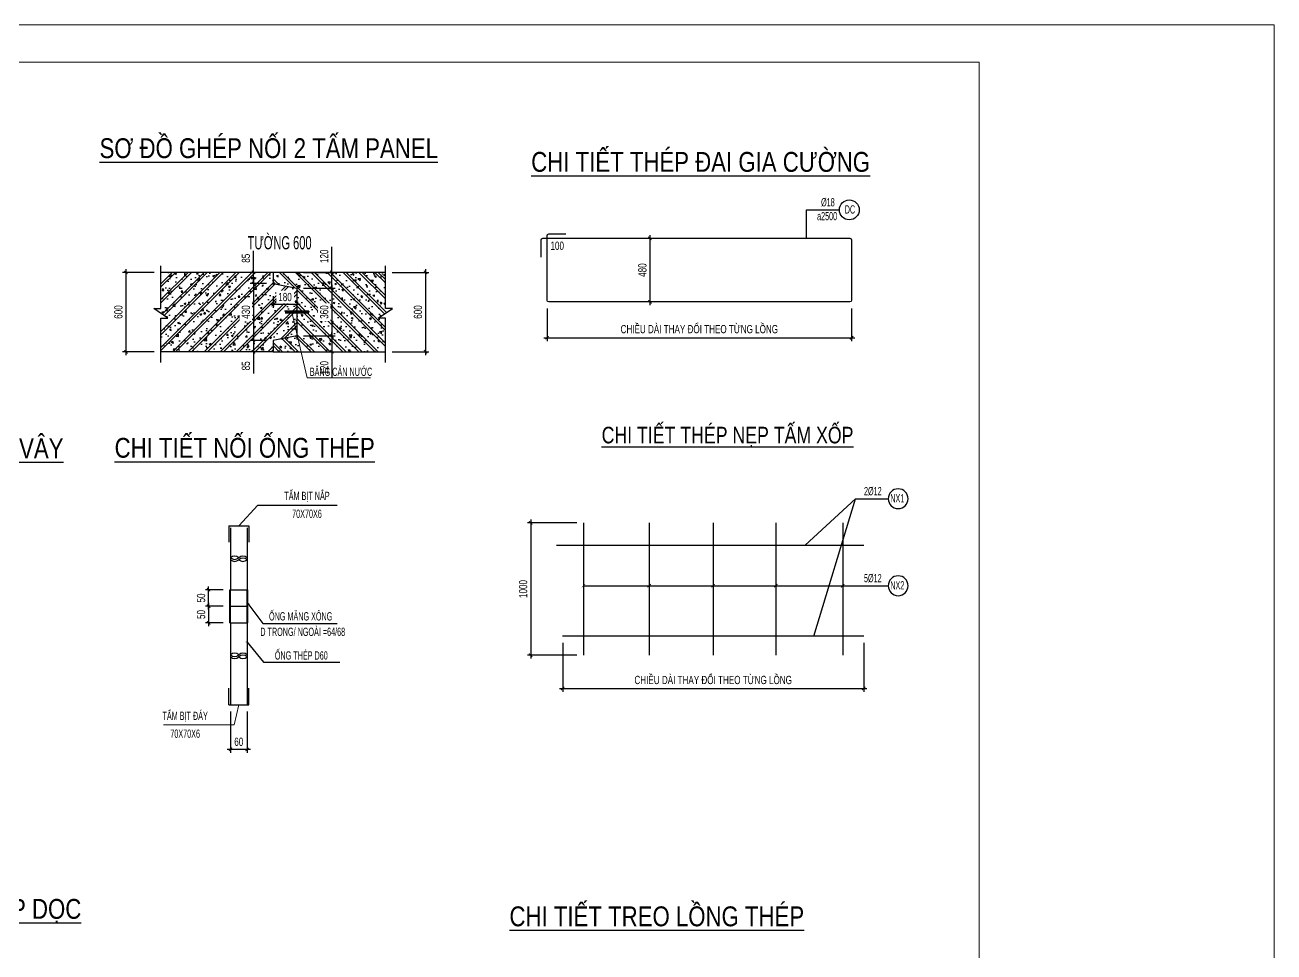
# Model space of a CAD drawing. Header units: millimetres. Extents: x -147841 to 368790, y -162721 to 84261.
# Drawn here: x 68266 to 106001, y -116140 to -88123 of the extents above; entities that cross this region are included whole.
import ezdxf
from ezdxf.enums import TextEntityAlignment as Align

# ---------------------------------------------------------------- set-up
doc = ezdxf.new("R2010")
doc.units = ezdxf.units.MM
doc.header["$LTSCALE"] = 1000
doc.header["$MEASUREMENT"] = 0
doc.header["$PDMODE"] = 1
doc.header["$PDSIZE"] = -10
doc.layers.get('0').update_dxf_attribs({"linetype": 'CONTINUOUS', "lineweight": 18})
doc.layers.get('DEFPOINTS').update_dxf_attribs({"color": 5, "linetype": 'CONTINUOUS', "lineweight": 18})
for name, color, linetype in [('0-thep-dai', 6, 'CONTINUOUS'), ('ccu11-Betong', 6, 'CONTINUOUS'), ('ccu11-Manh', 8, 'CONTINUOUS'), ('ccu11-Text', 31, 'CONTINUOUS'), ('ccu11-Thep', 4, 'CONTINUOUS'), ('KC-Cotthep', 8, 'CONTINUOUS'), ('KC-Dim', 8, 'CONTINUOUS'), ('KC-Hatch', 251, 'CONTINUOUS'), ('KC-Text', 31, 'CONTINUOUS'), ('KC-Thay', 7, 'CONTINUOUS'), ('THEPDAI', 6, 'CONTINUOUS')]:
    doc.layers.add(name, color=color, linetype=linetype)
doc.layers.add('ccu11-Dim', color=8, linetype='CONTINUOUS', lineweight=18)
doc.layers.add('DIM', color=8, linetype='CONTINUOUS', lineweight=18)
doc.styles.add('ARIAL', font='arial.ttf', dxfattribs={"width": 0.7})
doc.styles.add('ccu11-dim', font='vnsimli.shx', dxfattribs={"width": 0.65, "bigfont": 'bigfont.shx'})
doc.styles.add('ccu11-VnAvH-B', font='VHAVANB_3.TTF')
doc.styles.add('style3', font='romans.shx', dxfattribs={"width": 0.8})
doc.dimstyles.new('2.5-100x4', dxfattribs={"dimscale": 100, "dimtxt": 2.5, "dimasz": 1, "dimexe": 1, "dimexo": 2, "dimgap": 1, "dimtad": 1, "dimdec": 0, "dimlfac": 0.25, "dimdsep": 46, "dimtxsty": 'ARIAL', "dimblk": 'ARCHTICK', "dimcen": -1, "dimdle": 1, "dimclrd": 256, "dimclre": 256, "dimclrt": 1, "dimadec": 0, "dimazin": 2, "dimtfac": 0.1, "dimtdec": 0, "dimtmove": 0, "dimatfit": 1, "dimldrblk": 'ARCHTICK', "dimfxl": 1, "dimtvp": 0.833333, "dimtfill": 1, "dimtolj": 1, "dimtzin": 12, "dimarcsym": 0})
doc.dimstyles.new('ccu11-100x4', dxfattribs={"dimscale": 100, "dimtxt": 2.5, "dimasz": 1, "dimexe": 1, "dimexo": 2, "dimgap": 1, "dimtad": 1, "dimdec": 0, "dimlfac": 0.25, "dimdsep": 46, "dimtxsty": 'ccu11-dim', "dimblk": 'ARCHTICK', "dimcen": -1, "dimdle": 1, "dimclrd": 256, "dimclre": 256, "dimclrt": 31, "dimadec": 0, "dimazin": 2, "dimtfac": 0.1, "dimtdec": 0, "dimtmove": 0, "dimatfit": 1, "dimldrblk": 'ARCHTICK', "dimfxl": 1, "dimtvp": 0.833333, "dimtolj": 1, "dimtzin": 12, "dimarcsym": 0})
doc.dimstyles.new('DIM200', dxfattribs={"dimscale": 50, "dimtxt": 2.5, "dimasz": 1.2, "dimexe": 1.2, "dimexo": 2, "dimgap": 0.8, "dimtad": 3, "dimdec": 0, "dimzin": 0, "dimdsep": 46, "dimtxsty": 'style3', "dimblk": 'ARCHTICK', "dimcen": 0.09, "dimdle": 1.2, "dimclrd": 8, "dimclre": 8, "dimclrt": 3, "dimadec": 0, "dimazin": 0, "dimtfac": 1, "dimtdec": 0, "dimtofl": 0, "dimtmove": 0, "dimatfit": 3, "dimldrblk": 'ARCHTICK', "dimfxl": 7, "dimfxlon": 1, "dimtolj": 1, "dimtzin": 0, "dimlwd": -1, "dimarcsym": 0})

# ---------------------------------------------------------------- blocks, each defined once
blk = doc.blocks.new('_ARCHTICK')
at = {"color": 0, "linetype": 'ByBlock', "const_width": 0.3}
blk.add_lwpolyline([(-0.5, -0.5), (0.5, 0.5)], dxfattribs=at)
blk = doc.blocks.new('*D57')
at = {"layer": 'ccu11-Dim', "lineweight": -2, "ltscale": 3000, "transparency": 16777216}
for p, q in [((79356, -95599), (80467, -95599)), ((80367, -95499), (80367, -98099)), ((79356, -97999), (80467, -97999))]:
    blk.add_line(p, q, dxfattribs=at)
at = {"layer": 'DEFPOINTS', "color": 0, "ltscale": 3000, "transparency": 16777216}
for p in [(79156, -95599), (79156, -97999), (80367, -97999)]:
    blk.add_point(p, dxfattribs=at)
at = {"layer": 'ccu11-Dim', "lineweight": -2, "ltscale": 3000, "transparency": 16777216, "xscale": 100, "yscale": 100, "zscale": 100}
for p, rotation in [((80367, -95599), 90), ((80367, -97999), 270)]:
    blk.add_blockref('_ARCHTICK', p, dxfattribs=dict(at, rotation=rotation))
at = {"layer": 'ccu11-Dim', "color": 1, "ltscale": 3000, "transparency": 16777216, "insert": (80139, -96799), "char_height": 250, "attachment_point": 5, "rotation": 90, "style": 'ARIAL', "bg_fill": 3, "box_fill_scale": 1.25, "bg_fill_color": 256, "bg_fill_true_color": 13158600, "bg_fill_transparency": 0}
blk.add_mtext('\\A1;600', dxfattribs=at)
blk = doc.blocks.new('*D58')
at = {"layer": 'ccu11-Dim', "lineweight": -2, "ltscale": 3000, "transparency": 16777216}
for p, q in [((72171, -95599), (71217, -95599)), ((71317, -95499), (71317, -98099)), ((72171, -97999), (71217, -97999))]:
    blk.add_line(p, q, dxfattribs=at)
at = {"layer": 'DEFPOINTS', "color": 0, "ltscale": 3000, "transparency": 16777216}
for p in [(72371, -95599), (71317, -97999), (72371, -97999)]:
    blk.add_point(p, dxfattribs=at)
at = {"layer": 'ccu11-Dim', "lineweight": -2, "ltscale": 3000, "transparency": 16777216, "xscale": 100, "yscale": 100, "zscale": 100}
for p, rotation in [((71317, -95599), 90), ((71317, -97999), 270)]:
    blk.add_blockref('_ARCHTICK', p, dxfattribs=dict(at, rotation=rotation))
at = {"layer": 'ccu11-Dim', "color": 1, "ltscale": 3000, "transparency": 16777216, "insert": (71089, -96799), "char_height": 250, "attachment_point": 5, "rotation": 90, "style": 'ARIAL', "bg_fill": 3, "box_fill_scale": 1.25, "bg_fill_color": 256, "bg_fill_true_color": 13158600, "bg_fill_transparency": 0}
blk.add_mtext('\\A1;600', dxfattribs=at)
blk = doc.blocks.new('*D59')
at = {"layer": 'ccu11-Dim', "lineweight": -2, "ltscale": 3000, "transparency": 16777216}
for p, q in [((75168, -95599), (75168, -94947)), ((75563, -95599), (75068, -95599)), ((75168, -95939), (75168, -95599)), ((75563, -95939), (75068, -95939)), ((75168, -95939), (75168, -96039))]:
    blk.add_line(p, q, dxfattribs=at)
at = {"layer": 'DEFPOINTS', "color": 0, "ltscale": 3000, "transparency": 16777216}
for p in [(75168, -95599), (75763, -95599), (75763, -95939)]:
    blk.add_point(p, dxfattribs=at)
at = {"layer": 'ccu11-Dim', "lineweight": -2, "ltscale": 3000, "transparency": 16777216, "xscale": 100, "yscale": 100, "zscale": 100}
for p, rotation in [((75168, -95599), 270), ((75168, -95939), 90)]:
    blk.add_blockref('_ARCHTICK', p, dxfattribs=dict(at, rotation=rotation))
at = {"layer": 'ccu11-Dim', "color": 1, "ltscale": 3000, "transparency": 16777216, "insert": (74940, -95173), "char_height": 250, "attachment_point": 5, "rotation": 90, "style": 'ARIAL', "bg_fill": 3, "box_fill_scale": 1.25, "bg_fill_color": 256, "bg_fill_true_color": 13158600, "bg_fill_transparency": 0}
blk.add_mtext('\\A1;85', dxfattribs=at)
blk = doc.blocks.new('*D60')
at = {"layer": 'ccu11-Dim', "lineweight": -2, "ltscale": 3000, "transparency": 16777216}
for p, q in [((75168, -95839), (75168, -97759)), ((75463, -95939), (75068, -95939)), ((75563, -97659), (75068, -97659))]:
    blk.add_line(p, q, dxfattribs=at)
at = {"layer": 'DEFPOINTS', "color": 0, "ltscale": 3000, "transparency": 16777216}
for p in [(75663, -95939), (75168, -97659), (75763, -97659)]:
    blk.add_point(p, dxfattribs=at)
at = {"layer": 'ccu11-Dim', "lineweight": -2, "ltscale": 3000, "transparency": 16777216, "xscale": 100, "yscale": 100, "zscale": 100}
for p, rotation in [((75168, -95939), 90), ((75168, -97659), 270)]:
    blk.add_blockref('_ARCHTICK', p, dxfattribs=dict(at, rotation=rotation))
at = {"layer": 'ccu11-Dim', "color": 1, "ltscale": 3000, "transparency": 16777216, "insert": (74940, -96799), "char_height": 250, "attachment_point": 5, "rotation": 90, "style": 'ARIAL', "bg_fill": 3, "box_fill_scale": 1.25, "bg_fill_color": 256, "bg_fill_true_color": 13158600, "bg_fill_transparency": 0}
blk.add_mtext('\\A1;430', dxfattribs=at)
blk = doc.blocks.new('*D61')
at = {"layer": 'ccu11-Dim', "lineweight": -2, "ltscale": 3000, "transparency": 16777216}
for p, q in [((75271, -97659), (75068, -97659)), ((75168, -97659), (75168, -97559)), ((75168, -97659), (75168, -97999)), ((75271, -97999), (75068, -97999)), ((75168, -97999), (75168, -98651))]:
    blk.add_line(p, q, dxfattribs=at)
at = {"layer": 'DEFPOINTS', "color": 0, "ltscale": 3000, "transparency": 16777216}
for p in [(75471, -97659), (75168, -97999), (75471, -97999)]:
    blk.add_point(p, dxfattribs=at)
at = {"layer": 'ccu11-Dim', "lineweight": -2, "ltscale": 3000, "transparency": 16777216, "xscale": 100, "yscale": 100, "zscale": 100}
for p, rotation in [((75168, -97659), 270), ((75168, -97999), 90)]:
    blk.add_blockref('_ARCHTICK', p, dxfattribs=dict(at, rotation=rotation))
at = {"layer": 'ccu11-Dim', "color": 1, "ltscale": 3000, "transparency": 16777216, "insert": (74940, -98425), "char_height": 250, "attachment_point": 5, "rotation": 90, "style": 'ARIAL', "bg_fill": 3, "box_fill_scale": 1.25, "bg_fill_color": 256, "bg_fill_true_color": 13158600, "bg_fill_transparency": 0}
blk.add_mtext('\\A1;85', dxfattribs=at)
blk = doc.blocks.new('*D62')
at = {"layer": 'ccu11-Dim', "lineweight": -2, "ltscale": 3000, "transparency": 16777216}
for p, q in [((76583, -96574), (75663, -96574)), ((75763, -96320), (75763, -96674)), ((76483, -96279), (76483, -96674))]:
    blk.add_line(p, q, dxfattribs=at)
at = {"layer": 'ccu11-Dim', "lineweight": -2, "ltscale": 3000, "transparency": 16777216, "xscale": 100, "yscale": 100, "zscale": 100, "rotation": 180}
blk.add_blockref('_ARCHTICK', (75763, -96574), dxfattribs=at)
at = {"layer": 'ccu11-Dim', "lineweight": -2, "ltscale": 3000, "transparency": 16777216, "xscale": 100, "yscale": 100, "zscale": 100}
blk.add_blockref('_ARCHTICK', (76483, -96574), dxfattribs=at)
at = {"layer": 'ccu11-Dim', "color": 1, "ltscale": 3000, "transparency": 16777216, "insert": (76123, -96346), "char_height": 250, "attachment_point": 5, "style": 'ARIAL', "bg_fill": 3, "box_fill_scale": 1.25, "bg_fill_color": 256, "bg_fill_true_color": 13158600, "bg_fill_transparency": 0}
blk.add_mtext('\\A1;180', dxfattribs=at)
at = {"layer": 'DEFPOINTS', "color": 0, "ltscale": 3000, "transparency": 16777216}
for p in [(75763, -96120), (76483, -96079), (75763, -96574)]:
    blk.add_point(p, dxfattribs=at)
blk = doc.blocks.new('*D63')
at = {"layer": 'ccu11-Dim', "lineweight": -2, "ltscale": 3000, "transparency": 16777216}
for p, q in [((76683, -96079), (77636, -96079)), ((77536, -95979), (77536, -97619)), ((76683, -97519), (77636, -97519))]:
    blk.add_line(p, q, dxfattribs=at)
at = {"layer": 'DEFPOINTS', "color": 0, "ltscale": 3000, "transparency": 16777216}
for p in [(76483, -96079), (76483, -97519), (77536, -97519)]:
    blk.add_point(p, dxfattribs=at)
at = {"layer": 'ccu11-Dim', "lineweight": -2, "ltscale": 3000, "transparency": 16777216, "xscale": 100, "yscale": 100, "zscale": 100}
for p, rotation in [((77536, -96079), 90), ((77536, -97519), 270)]:
    blk.add_blockref('_ARCHTICK', p, dxfattribs=dict(at, rotation=rotation))
at = {"layer": 'ccu11-Dim', "color": 1, "ltscale": 3000, "transparency": 16777216, "insert": (77308, -96799), "char_height": 250, "attachment_point": 5, "rotation": 90, "style": 'ARIAL', "bg_fill": 3, "box_fill_scale": 1.25, "bg_fill_color": 256, "bg_fill_true_color": 13158600, "bg_fill_transparency": 0}
blk.add_mtext('\\A1;360', dxfattribs=at)
blk = doc.blocks.new('*D64')
at = {"layer": 'ccu11-Dim', "lineweight": -2, "ltscale": 3000, "transparency": 16777216}
for p, q in [((77536, -95599), (77536, -94829)), ((76683, -95599), (77636, -95599)), ((77536, -96079), (77536, -95599)), ((76683, -96079), (77636, -96079)), ((77536, -96079), (77536, -96179))]:
    blk.add_line(p, q, dxfattribs=at)
at = {"layer": 'DEFPOINTS', "color": 0, "ltscale": 3000, "transparency": 16777216}
for p in [(76483, -95599), (77536, -95599), (76483, -96079)]:
    blk.add_point(p, dxfattribs=at)
at = {"layer": 'ccu11-Dim', "lineweight": -2, "ltscale": 3000, "transparency": 16777216, "xscale": 100, "yscale": 100, "zscale": 100}
for p, rotation in [((77536, -95599), 270), ((77536, -96079), 90)]:
    blk.add_blockref('_ARCHTICK', p, dxfattribs=dict(at, rotation=rotation))
at = {"layer": 'ccu11-Dim', "color": 1, "ltscale": 3000, "transparency": 16777216, "insert": (77308, -95114), "char_height": 250, "attachment_point": 5, "rotation": 90, "style": 'ARIAL', "bg_fill": 3, "box_fill_scale": 1.25, "bg_fill_color": 256, "bg_fill_true_color": 13158600, "bg_fill_transparency": 0}
blk.add_mtext('\\A1;120', dxfattribs=at)
blk = doc.blocks.new('*D65')
at = {"layer": 'ccu11-Dim', "lineweight": -2, "ltscale": 3000, "transparency": 16777216}
for p, q in [((76683, -97519), (77636, -97519)), ((77536, -97519), (77536, -97419)), ((77536, -97519), (77536, -97999)), ((76683, -97999), (77636, -97999)), ((77536, -97999), (77536, -98768))]:
    blk.add_line(p, q, dxfattribs=at)
at = {"layer": 'DEFPOINTS', "color": 0, "ltscale": 3000, "transparency": 16777216}
for p in [(76483, -97519), (76483, -97999), (77536, -97999)]:
    blk.add_point(p, dxfattribs=at)
at = {"layer": 'ccu11-Dim', "lineweight": -2, "ltscale": 3000, "transparency": 16777216, "xscale": 100, "yscale": 100, "zscale": 100}
for p, rotation in [((77536, -97519), 270), ((77536, -97999), 90)]:
    blk.add_blockref('_ARCHTICK', p, dxfattribs=dict(at, rotation=rotation))
at = {"layer": 'ccu11-Dim', "color": 1, "ltscale": 3000, "transparency": 16777216, "insert": (77308, -98484), "char_height": 250, "attachment_point": 5, "rotation": 90, "style": 'ARIAL', "bg_fill": 3, "box_fill_scale": 1.25, "bg_fill_color": 256, "bg_fill_true_color": 13158600, "bg_fill_transparency": 0}
blk.add_mtext('\\A1;120', dxfattribs=at)
blk = doc.blocks.new('*D66')
at = {"layer": 'ccu11-Dim', "lineweight": -2, "ltscale": 3000, "transparency": 16777216}
for p, q in [((87215, -94571), (87047, -94571)), ((87147, -94471), (87147, -96591)), ((87215, -96491), (87047, -96491))]:
    blk.add_line(p, q, dxfattribs=at)
at = {"layer": 'DEFPOINTS', "color": 0, "ltscale": 3000, "transparency": 16777216}
for p in [(87415, -94571), (87147, -96491), (87415, -96491)]:
    blk.add_point(p, dxfattribs=at)
at = {"layer": 'ccu11-Dim', "lineweight": -2, "ltscale": 3000, "transparency": 16777216, "xscale": 100, "yscale": 100, "zscale": 100}
for p, rotation in [((87147, -94571), 90), ((87147, -96491), 270)]:
    blk.add_blockref('_ARCHTICK', p, dxfattribs=dict(at, rotation=rotation))
at = {"layer": 'ccu11-Dim', "color": 1, "ltscale": 3000, "transparency": 16777216, "insert": (86919, -95531), "char_height": 250, "attachment_point": 5, "rotation": 90, "style": 'ARIAL', "bg_fill": 3, "box_fill_scale": 1.25, "bg_fill_color": 256, "bg_fill_true_color": 13158600, "bg_fill_transparency": 0}
blk.add_mtext('\\A1;480', dxfattribs=at)
blk = doc.blocks.new('*D67')
at = {"layer": 'ccu11-Dim', "lineweight": -2, "ltscale": 3000, "transparency": 16777216}
for p, q in [((84039, -96691), (84039, -97675)), ((93239, -96691), (93239, -97675)), ((83939, -97575), (93339, -97575))]:
    blk.add_line(p, q, dxfattribs=at)
at = {"layer": 'DEFPOINTS', "color": 0, "ltscale": 3000, "transparency": 16777216}
for p in [(84039, -96491), (93239, -96491), (93239, -97575)]:
    blk.add_point(p, dxfattribs=at)
at = {"layer": 'ccu11-Dim', "lineweight": -2, "ltscale": 3000, "transparency": 16777216, "xscale": 100, "yscale": 100, "zscale": 100, "rotation": 180}
blk.add_blockref('_ARCHTICK', (84039, -97575), dxfattribs=at)
at = {"layer": 'ccu11-Dim', "lineweight": -2, "ltscale": 3000, "transparency": 16777216, "xscale": 100, "yscale": 100, "zscale": 100}
blk.add_blockref('_ARCHTICK', (93239, -97575), dxfattribs=at)
at = {"layer": 'ccu11-Dim', "color": 1, "ltscale": 3000, "transparency": 16777216, "insert": (88639, -97316), "char_height": 250, "attachment_point": 5, "style": 'ARIAL', "bg_fill": 3, "box_fill_scale": 1.25, "bg_fill_color": 256, "bg_fill_true_color": 13158600, "bg_fill_transparency": 0}
blk.add_mtext('\\A1;CHIỀU DÀI THAY ĐỔI THEO TỪNG LỒNG', dxfattribs=at)
blk = doc.blocks.new('*D68')
at = {"layer": 'ccu11-Dim', "lineweight": -2, "ltscale": 3000, "transparency": 16777216}
for p, q in [((84939, -103169), (83444, -103169)), ((83544, -103069), (83544, -107269)), ((84939, -107169), (83444, -107169))]:
    blk.add_line(p, q, dxfattribs=at)
at = {"layer": 'DEFPOINTS', "color": 0, "ltscale": 3000, "transparency": 16777216}
for p in [(85139, -103169), (83544, -107169), (85139, -107169)]:
    blk.add_point(p, dxfattribs=at)
at = {"layer": 'ccu11-Dim', "lineweight": -2, "ltscale": 3000, "transparency": 16777216, "xscale": 100, "yscale": 100, "zscale": 100}
for p, rotation in [((83544, -103169), 90), ((83544, -107169), 270)]:
    blk.add_blockref('_ARCHTICK', p, dxfattribs=dict(at, rotation=rotation))
at = {"layer": 'ccu11-Dim', "color": 1, "ltscale": 3000, "transparency": 16777216, "insert": (83316, -105169), "char_height": 250, "attachment_point": 5, "rotation": 90, "style": 'ARIAL', "bg_fill": 3, "box_fill_scale": 1.25, "bg_fill_color": 256, "bg_fill_true_color": 13158600, "bg_fill_transparency": 0}
blk.add_mtext('\\A1;1000', dxfattribs=at)
blk = doc.blocks.new('*D69')
at = {"layer": 'ccu11-Dim', "lineweight": -2, "ltscale": 3000, "transparency": 16777216}
for p, q in [((84511, -106795), (84511, -108279)), ((93604, -106795), (93604, -108279)), ((84411, -108179), (93704, -108179))]:
    blk.add_line(p, q, dxfattribs=at)
at = {"layer": 'DEFPOINTS', "color": 0, "ltscale": 3000, "transparency": 16777216}
for p in [(84511, -106595), (93604, -106595), (93604, -108179)]:
    blk.add_point(p, dxfattribs=at)
at = {"layer": 'ccu11-Dim', "lineweight": -2, "ltscale": 3000, "transparency": 16777216, "xscale": 100, "yscale": 100, "zscale": 100, "rotation": 180}
blk.add_blockref('_ARCHTICK', (84511, -108179), dxfattribs=at)
at = {"layer": 'ccu11-Dim', "lineweight": -2, "ltscale": 3000, "transparency": 16777216, "xscale": 100, "yscale": 100, "zscale": 100}
blk.add_blockref('_ARCHTICK', (93604, -108179), dxfattribs=at)
at = {"layer": 'ccu11-Dim', "color": 31, "ltscale": 3000, "transparency": 16777216, "insert": (89058, -107920), "char_height": 250, "attachment_point": 5, "style": 'ARIAL'}
blk.add_mtext('\\A1;CHIỀU DÀI THAY ĐỔI THEO TỪNG LỒNG', dxfattribs=at)
blk = doc.blocks.new('*D80')
at = {"layer": 'DEFPOINTS', "color": 0, "transparency": 16777216}
for p in [(74450, -105190), (74450, -105690)]:
    blk.add_point(p, dxfattribs=at)
at = {"layer": 'KC-Dim', "lineweight": -2, "transparency": 16777216}
for p, q in [((74250, -105190), (73715, -105190)), ((73815, -105790), (73815, -105090)), ((74250, -105690), (73715, -105690))]:
    blk.add_line(p, q, dxfattribs=at)
at = {"layer": 'KC-Dim', "lineweight": -2, "transparency": 16777216, "xscale": 100, "yscale": 100, "zscale": 100}
for p, rotation in [((73815, -105190), 90), ((73815, -105690), 270)]:
    blk.add_blockref('_ARCHTICK', p, dxfattribs=dict(at, rotation=rotation))
at = {"layer": 'KC-Dim', "color": 1, "transparency": 16777216, "insert": (73587, -105440), "char_height": 250, "attachment_point": 5, "rotation": 90, "style": 'ARIAL', "bg_fill": 3, "box_fill_scale": 1.25, "bg_fill_color": 256, "bg_fill_true_color": 13158600, "bg_fill_transparency": 0}
blk.add_mtext('\\A1;50', dxfattribs=at)
at = {"layer": 'DEFPOINTS', "color": 0, "transparency": 16777216}
blk.add_point((73815, -105190), dxfattribs=at)
blk = doc.blocks.new('*D81')
at = {"layer": 'DEFPOINTS', "color": 0, "transparency": 16777216}
for p in [(74450, -105690), (74450, -106190)]:
    blk.add_point(p, dxfattribs=at)
at = {"layer": 'KC-Dim', "lineweight": -2, "transparency": 16777216}
for p, q in [((73815, -105590), (73815, -106290)), ((74250, -105690), (73715, -105690)), ((74250, -106190), (73715, -106190))]:
    blk.add_line(p, q, dxfattribs=at)
at = {"layer": 'KC-Dim', "lineweight": -2, "transparency": 16777216, "xscale": 100, "yscale": 100, "zscale": 100}
for p, rotation in [((73815, -105690), 90), ((73815, -106190), 270)]:
    blk.add_blockref('_ARCHTICK', p, dxfattribs=dict(at, rotation=rotation))
at = {"layer": 'KC-Dim', "color": 1, "transparency": 16777216, "insert": (73587, -105940), "char_height": 250, "attachment_point": 5, "rotation": 90, "style": 'ARIAL', "bg_fill": 3, "box_fill_scale": 1.25, "bg_fill_color": 256, "bg_fill_true_color": 13158600, "bg_fill_transparency": 0}
blk.add_mtext('\\A1;50', dxfattribs=at)
at = {"layer": 'DEFPOINTS', "color": 0, "transparency": 16777216}
blk.add_point((73815, -106190), dxfattribs=at)
blk = doc.blocks.new('*D83')
at = {"layer": 'DEFPOINTS', "color": 0, "transparency": 16777216}
for p in [(74475, -108671), (74975, -108671)]:
    blk.add_point(p, dxfattribs=at)
at = {"layer": 'KC-Dim', "lineweight": -2, "transparency": 16777216}
for p, q in [((74475, -108871), (74475, -110116)), ((74975, -108871), (74975, -110116)), ((75075, -110016), (74375, -110016))]:
    blk.add_line(p, q, dxfattribs=at)
at = {"layer": 'KC-Dim', "lineweight": -2, "transparency": 16777216, "xscale": 100, "yscale": 100, "zscale": 100, "rotation": 180}
blk.add_blockref('_ARCHTICK', (74475, -110016), dxfattribs=at)
at = {"layer": 'KC-Dim', "lineweight": -2, "transparency": 16777216, "xscale": 100, "yscale": 100, "zscale": 100}
blk.add_blockref('_ARCHTICK', (74975, -110016), dxfattribs=at)
at = {"layer": 'KC-Dim', "color": 1, "transparency": 16777216, "insert": (74725, -109788), "char_height": 250, "attachment_point": 5, "style": 'ARIAL', "bg_fill": 3, "box_fill_scale": 1.25, "bg_fill_color": 256, "bg_fill_true_color": 13158600, "bg_fill_transparency": 0}
blk.add_mtext('\\A1;60', dxfattribs=at)
at = {"layer": 'DEFPOINTS', "color": 0, "transparency": 16777216}
blk.add_point((74475, -110016), dxfattribs=at)
blk = doc.blocks.new('att_thep_2')
blk.add_circle((-300, 0), 300)
at = {"color": 31, "style": 'ARIAL', "width": 0.6}
blk.add_attdef('SH', text='', height=250, dxfattribs=at).set_placement((-281, -111), align=Align.CENTER)
at = {"color": 3, "style": 'ARIAL', "width": 0.6}
blk.add_attdef('DK', text='', height=250, dxfattribs=at).set_placement((467, 105), align=Align.CENTER)
at = {"color": 2, "style": 'ARIAL', "width": 0.6}
blk.add_attdef('KC', text='', height=250, dxfattribs=at).set_placement((472, -355), align=Align.CENTER)

msp = doc.modelspace()

# ---------------------------------------------------------------- hatches: boundary and pattern name
at = {"layer": 'ccu11-Thep'}
h = msp.add_hatch(dxfattribs=at)
h.set_pattern_fill('ANSI31', color=250, scale=100, style=0)
h.set_pattern_definition([(45, (52743.149, -113059.966), (-8.838835, 8.838835), [])])
h.paths.add_polyline_path([(74450.34, -106190.13), (74475.34, -106190.13), (74475.34, -105190.13), (74450.34, -105190.13)])
h.paths.add_polyline_path([(75000.34, -105190.13), (74975.34, -105190.13), (74975.34, -106190.13), (75000.34, -106190.13)])
at = {"layer": 'KC-Hatch', "ltscale": 3000}
h = msp.add_hatch(dxfattribs=at)
h.set_pattern_fill('VATLIEU04', color=251, scale=80, pattern_type=2)
h.set_pattern_definition([(50, (-97.7, 3148.3), (573.8081, -50.2017), [60, -660]), (355, (-97.7, 3148.3), (-111.001, 601.7537), [48, -528]), (100.4514, (-49.9, 3144.1), (462.8075, 551.5516), [50.9922, -560.9137]), (46.1842, (-97.7, 3308.3), (853.793, -132.4152), [90, -990]), (96.6356, (-26.55, 3297.25), (747.73, 779.2943), [76.488, -841.3704]), (351.1842, (-97.7, 3308.3), (747.7296, 779.295), [72, -792]), (21, (-17.7, 3268.3), (477.5256, -322.0951), [60, -660]), (326, (-17.7, 3268.3), (194.6523, 580.12), [48, -528]), (71.4514, (22.1, 3241.44), (672.178, 258.0244), [50.9922, -560.9137]), (37.5, (-97.7, 3148.28), (9.7279, 266.31508), [0, -521.6, 0, -536, 0, -530]), (7.5, (-97.7, 3148.28), (210.4556, 315.5294), [0, -305.6, 0, -509.6, 0, -202]), (327.5, (-276.1, 3148.28), (427.05795, -18.0439), [0, -200, 0, -624, 0, -828]), (317.5, (-356.1, 3148.28), (466.5489, 80.084), [0, -260, 0, -414.4, 0, -588]), (45, (-97.7, 3148.28), (-240.4163, 240.4163), []), (45, (-97.7, 3246.28), (-240.4163, 240.4163), [])])
h.paths.add_polyline_path([(75763.32, -95938.77), (75763.32, -95598.77), (72370.86, -95598.77), (72370.86, -96691.35), (72154.86, -96691.35), (72586.86, -96979.35), (72370.86, -96979.35), (72370.86, -97998.77), (75763.32, -97998.77), (75763.32, -97658.77), (76483.32, -97518.77), (76483.32, -96078.77)])
h = msp.add_hatch(dxfattribs=at)
h.set_pattern_fill('VATLIEU04', color=251, scale=80, angle=90, pattern_type=2)
h.set_pattern_definition([(140, (-97.7, 3148.3), (50.2017, 573.8081), [60, -660]), (85, (-97.7, 3148.3), (-601.7537, -111.001), [48, -528]), (190.4514, (-93.5, 3196.1), (-551.5516, 462.8075), [50.9922, -560.9137]), (136.1842, (-257.7, 3148.3), (132.4152, 853.793), [90, -990]), (186.6356, (-246.7, 3219.4), (-779.2943, 747.73), [76.488, -841.3704]), (81.1842, (-257.7, 3148.3), (-779.295, 747.7296), [72, -792]), (111, (-217.7, 3228.3), (322.0951, 477.5256), [60, -660]), (56, (-217.7, 3228.3), (-580.12, 194.6523), [48, -528]), (161.4514, (-190.86, 3268.1), (-258.0244, 672.178), [50.9922, -560.9137]), (127.5, (-97.7, 3148.28), (-266.31508, 9.7279), [0, -521.6, 0, -536, 0, -530]), (97.5, (-97.7, 3148.28), (-315.5294, 210.4556), [0, -305.6, 0, -509.6, 0, -202]), (57.5, (-97.7, 2969.88), (18.0439, 427.05795), [0, -200, 0, -624, 0, -828]), (47.5, (-97.7, 2889.88), (-80.084, 466.5489), [0, -260, 0, -414.4, 0, -588]), (135, (-97.7, 3148.28), (-240.4163, -240.4163), []), (135, (-195.7, 3148.28), (-240.4163, -240.4163), [])])
h.paths.add_polyline_path([(76483.32, -97518.77), (75763.32, -97658.77), (75763.32, -97998.77), (79155.77, -97998.77), (79155.77, -96979.35), (78939.77, -96979.35), (79371.77, -96691.35), (79155.77, -96691.35), (79155.77, -95598.77), (75763.32, -95598.77), (75763.32, -95938.77), (76483.32, -96078.77)])

# ---------------------------------------------------------------- linework, layer by layer
at = {"layer": '0-thep-dai'}
for p, q in [((74425.34, -103255.63), (74425.34, -103755.63)), ((74425.34, -103255.63), (75025.34, -103255.63)), ((75025.34, -103255.63), (75025.34, -103755.63)), ((74425.34, -108669.78), (74425.34, -108169.78)), ((75025.34, -108669.78), (75025.34, -108169.78)), ((74425.34, -108669.78), (75025.34, -108669.78)), ((74475.34, -108670.64), (74975.34, -108670.64))]:
    msp.add_line(p, q, dxfattribs=at)
at = {"layer": 'ccu11-Betong', "ltscale": 3000}
for p, q in [((85138.52, -103169.19), (85138.52, -107169.19)), ((87123.12, -103169.19), (87123.12, -107169.19)), ((89054.4, -103169.19), (89054.4, -107169.19)), ((90950.56, -103169.19), (90950.56, -107169.19)), ((92970.28, -103169.19), (92970.28, -107169.19))]:
    msp.add_line(p, q, dxfattribs=at)
at = {"layer": 'ccu11-Dim'}
msp.add_lwpolyline([(76326.73, -96798.77), (76788.11, -98782.03), (78700.31, -98782.03)], dxfattribs=at)
at = {"layer": 'ccu11-Manh', "ltscale": 3000, "flags": 128}
for points in [[(72370.86, -98322.59), (72370.86, -96979.35), (72586.86, -96979.35), (72154.86, -96691.35), (72370.86, -96691.35), (72370.86, -95398.77)], [(79155.77, -98322.59), (79155.77, -96979.35), (78939.77, -96979.35), (79371.77, -96691.35), (79155.77, -96691.35), (79155.77, -95398.77)]]:
    msp.add_lwpolyline(points, dxfattribs=at)
at = {"layer": 'ccu11-Manh'}
for centre, start, end in [((74600.34, -104355.82), 46.397181, 133.602819), ((74600.34, -104093.32), 226.397181, 313.602819), ((74600.34, -104152.66), 226.397181, 313.602819), ((74850.34, -104355.82), 46.397181, 133.602819), ((74850.34, -104415.16), 46.397181, 133.602819), ((74850.34, -104152.66), 226.397181, 313.602819), ((74600.34, -107289.42), 46.397181, 133.602819), ((74600.34, -107026.92), 226.397181, 313.602819), ((74850.34, -107289.42), 46.397181, 133.602819), ((74600.34, -107086.26), 226.397181, 313.602819), ((74850.34, -107348.76), 46.397181, 133.602819), ((74850.34, -107086.26), 226.397181, 313.602819)]:
    msp.add_arc(centre, 181.25, start, end, dxfattribs=at)
at = {"layer": 'ccu11-Thep'}
for p, q in [((74475.34, -103315.63), (74475.34, -105190.13)), ((74975.34, -103315.63), (74975.34, -105190.13)), ((74450.34, -105190.13), (75000.34, -105190.13)), ((74450.34, -106190.13), (74450.34, -105190.13)), ((74475.34, -106190.13), (74475.34, -105190.13)), ((74975.34, -106190.13), (74975.34, -105190.13)), ((75000.34, -106190.13), (75000.34, -105190.13)), ((74475.34, -105690.13), (74975.34, -105690.13)), ((74450.34, -106190.13), (75000.34, -106190.13)), ((74475.34, -106190.13), (74475.34, -108670.64)), ((74975.34, -106190.13), (74975.34, -108670.64))]:
    msp.add_line(p, q, dxfattribs=at)
at = {"layer": 'ccu11-Thep', "const_width": 100}
msp.add_lwpolyline([(76123.32, -96798.77), (76843.32, -96798.77)], dxfattribs=at)
at = {"layer": 'KC-Thay', "ltscale": 3000}
msp.add_line((75763.32, -95598.77), (72370.86, -95598.77), dxfattribs=at)
at = {"layer": 'KC-Thay', "flags": 128}
for points in [[(76483.32, -96450.91), (76483.32, -97146.62)], [(75763.32, -97998.77), (79155.77, -97998.77)]]:
    msp.add_lwpolyline(points, dxfattribs=at)
at = {"layer": 'THEPDAI'}
for p, q in [((84326.93, -103844.8), (93604.4, -103844.8)), ((93604.4, -106594.86), (84504.4, -106594.86))]:
    msp.add_line(p, q, dxfattribs=at)
at = {"layer": 'THEPDAI', "flags": 128}
msp.add_lwpolyline([(83861.13, -95137.06), (83861.13, -94620.87, -0.41421356), (83911.13, -94570.87), (93188.6, -94570.87, -0.41421356), (93238.6, -94620.87), (93238.6, -96440.87, -0.41421356), (93188.6, -96490.87), (84088.6, -96490.87, -0.41421356), (84038.6, -96440.87), (84038.6, -94489.86, -0.40823503), (84088.6, -94438.41), (84604.79, -94438.41)], format="xyb", dxfattribs=at)

# ---------------------------------------------------------------- block references
at = {"layer": 'ccu11-Manh', "ltscale": 10, "xscale": 100, "yscale": 100, "zscale": 100, "rotation": 180}
for p in [(87123.12, -105071), (89054.4, -105071), (90950.56, -105071), (92970.28, -105071)]:
    msp.add_blockref('_ARCHTICK', p, dxfattribs=at)
at = {"layer": 'KC-Cotthep'}
ref = msp.add_blockref('att_thep_2', (93470.15, -93710.58), dxfattribs=at)
ref.add_attrib('KC', 'a2500', dxfattribs={"layer": '0', "color": 2, "height": 250, "style": 'ARIAL', "width": 0.6}).set_placement((92499.47, -94023.96), align=Align.CENTER)
ref.add_attrib('DK', '%%C18', dxfattribs={"layer": '0', "color": 215, "height": 250, "style": 'ARIAL', "width": 0.6}).set_placement((92522.91, -93605.17), align=Align.CENTER)
ref.add_attrib('SH', 'DC', dxfattribs={"layer": '0', "color": 31, "height": 250, "style": 'ARIAL', "width": 0.6}).set_placement((93189.16, -93822.06), align=Align.CENTER)
ref = msp.add_blockref('att_thep_2', (94346.4, -102440.57), dxfattribs=dict(at, xscale=-1))
ref.add_attrib('DK', '2%%C12', dxfattribs={"layer": '0', "color": 175, "height": 250, "style": 'ARIAL', "width": 0.6}).set_placement((93880.52, -102335.16), align=Align.CENTER)
ref.add_attrib('SH', 'NX1', dxfattribs={"layer": '0', "color": 31, "height": 250, "style": 'ARIAL', "width": 0.6}).set_placement((94619.51, -102552.05), align=Align.CENTER)
ref = msp.add_blockref('att_thep_2', (94346.4, -105071), dxfattribs=dict(at, xscale=-1))
ref.add_attrib('DK', '5%%C12', dxfattribs={"layer": '0', "color": 175, "height": 250, "style": 'ARIAL', "width": 0.6}).set_placement((93880.52, -104965.59), align=Align.CENTER)
ref.add_attrib('SH', 'NX2', dxfattribs={"layer": '0', "color": 31, "height": 250, "style": 'ARIAL', "width": 0.6}).set_placement((94619.51, -105182.48), align=Align.CENTER)

# ---------------------------------------------------------------- texts
at = {"layer": 'ccu11-Text', "color": 1, "style": 'ARIAL', "width": 0.7}
msp.add_text('100', height=250, dxfattribs=at).set_placement((84141.76, -94919.08))
at = {"layer": 'ccu11-Text', "style": 'ccu11-VnAvH-B', "width": 0.8}
msp.add_text('%%UCHI TIÕT THÐP NÑP TÊM XèP', height=500, dxfattribs=at).set_placement((89491.67, -100767.22), align=Align.CENTER)
at = {"layer": 'KC-Text', "style": 'ARIAL', "width": 0.8}
for s, p in [('%%USƠ ĐỒ GHÉP NỐI 2 TẤM PANEL', (75630.67, -92146.45, 358959.88)), ('%%UCHI TIẾT THÉP ĐAI GIA CƯỜNG', (88678.35, -92560.42)), ('%%UCHI TIẾT ỐNG THÉP TẠI ĐÁY TƯỜNG VÂY', (62653.19, -101218.48)), ('%%UCHI TIẾT NỐI ỐNG THÉP', (74903.24, -101201.34)), ('%%UCHI TIẾT LIÊN KẾT MỐI NỐI THÉP DỌC', (63746.51, -115136.48)), ('%%UCHI TIẾT TREO LỒNG THÉP', (87354.76, -115361.82))]:
    msp.add_text(s, height=600, dxfattribs=at).set_placement(p, align=Align.CENTER)
at = {"layer": 'KC-Text', "color": 1, "style": 'ARIAL', "width": 0.6}
for s, p in [('TẤM BỊT NẮP', (76785.82, -102480.29)), ('70X70X6', (76785.82, -103018.69)), ('ỐNG MĂNG XÔNG', (76595.12, -106119.87)), ('D TRONG/ NGOÀI =64/68', (76657.4, -106587.63)), ('ỐNG THÉP D60', (76614.53, -107302.49)), ('TẤM BỊT ĐÁY', (73105.76, -109127.71)), ('70X70X6', (73105.76, -109666.1))]:
    msp.add_text(s, height=250, dxfattribs=at).set_placement(p, align=Align.CENTER)

# ---------------------------------------------------------------- leaders
at = {"layer": 'ccu11-Manh', "ltscale": 10}
for points in [[(91879.56, -94570.87), (91879.56, -93710.58), (92870.15, -93710.58)], [(91836.06, -103844.8), (93355.82, -102440.57), (94346.4, -102440.57)], [(92100.74, -106594.86), (93355.82, -102440.57), (94346.4, -102440.57)]]:
    msp.add_leader(points, dimstyle='ccu11-100x4', override={"dimgap": 1, "dimtad": 0, "dimldrblk": 'None'}, dxfattribs=at)
at = {"layer": 'ccu11-Manh', "color": 2, "lineweight": 5}
for points, override in [([(74725.34, -103255.63), (75304.99, -102630.25), (77694.28, -102631.04)], {"dimgap": 0.8, "dimtad": 0, "dimldrblk": 'DotSmall'}), ([(75000.34, -105609.44), (75454.53, -106215.7), (77694.37, -106215.7)], {"dimgap": 0.8, "dimtad": 0}), ([(74975.34, -106772.55), (75473.94, -107378.8), (77779.1, -107378.8)], {"dimgap": 0.8, "dimtad": 0})]:
    msp.add_leader(points, dimstyle='DIM200', override=override, dxfattribs=at)
at = {"layer": 'DIM', "color": 2, "lineweight": 5}
msp.add_leader([(74725.34, -108669.78), (74586.58, -109277.66), (72450.56, -109278.46)], dimstyle='DIM200', override={"dimgap": 0.8, "dimtad": 0, "dimldrblk": 'DotSmall'}, dxfattribs=at)

# ---------------------------------------------------------------- next in the draw order: dimensions: what is measured, and where the dimension line sits
at = {"layer": 'ccu11-Dim', "ltscale": 3000}
for base, p1, p2, picture, middle in [((87146.58, -96490.87), (87415.37, -94570.87), (87415.37, -96490.87), '*D66', (86918.94, -95530.87)), ((71316.6, -97998.77), (72370.86, -95598.77), (72370.86, -97998.77), '*D58', (71088.96, -96798.77)), ((80366.9, -97998.77), (79155.77, -95598.77), (79155.77, -97998.77), '*D57', (80139.26, -96798.77)), ((83543.75, -107169.19), (85138.52, -103169.19), (85138.52, -107169.19), '*D68', (83316.11, -105169.19))]:
    dim = msp.add_linear_dim(base=base, p1=p1, p2=p2, angle=90, dimstyle='2.5-100x4', dxfattribs=at)
    dim.commit()
    dim.dimension.update_dxf_attribs({"geometry": picture, "text_midpoint": middle})
at = {"layer": 'KC-Dim'}
dim = msp.add_linear_dim(base=(73814.74, -105190.13), p1=(74450.34, -105690.13), p2=(74450.34, -105190.13), angle=90, text='50', dimstyle='2.5-100x4', dxfattribs=at)
dim.commit()
dim.dimension.update_dxf_attribs({"geometry": '*D80', "text_midpoint": (73587.1, -105440.13)})
dim = msp.add_linear_dim(base=(74475.34, -110016.13), p1=(74975.34, -108670.64), p2=(74475.34, -108670.64), text='60', dimstyle='2.5-100x4', dxfattribs=at)
dim.commit()
dim.dimension.update_dxf_attribs({"geometry": '*D83', "text_midpoint": (74725.34, -109788.49)})

# ---------------------------------------------------------------- next in the draw order: linework, layer by layer
at = {"layer": 'KC-Thay', "flags": 128}
msp.add_lwpolyline([(79155.77, -95598.77), (75763.32, -95598.77), (75763.32, -95938.77), (76483.32, -96078.77), (76483.32, -97518.77), (75763.32, -97658.77), (75763.32, -97998.77), (72370.86, -97998.77)], dxfattribs=at)

# ---------------------------------------------------------------- next in the draw order: dimensions: what is measured, and where the dimension line sits
at = {"layer": 'ccu11-Dim', "ltscale": 3000}
dim = msp.add_linear_dim(base=(93238.6, -97575.07), p1=(84038.6, -96490.87), p2=(93238.6, -96490.87), text='CHIỀU DÀI THAY ĐỔI THEO TỪNG LỒNG', dimstyle='2.5-100x4', dxfattribs=at)
dim.commit()
dim.dimension.update_dxf_attribs({"geometry": '*D67', "text_midpoint": (88638.6, -97316.39)})
dim = msp.add_linear_dim(base=(93604.4, -108179.11), p1=(84510.78, -106594.86), p2=(93604.4, -106594.86), text='CHIỀU DÀI THAY ĐỔI THEO TỪNG LỒNG', dimstyle='ccu11-100x4', override={"dimtxsty": 'ARIAL'}, dxfattribs=at)
dim.commit()
dim.dimension.update_dxf_attribs({"geometry": '*D69', "text_midpoint": (89057.59, -107920.43)})
at = {"layer": 'KC-Dim'}
dim = msp.add_linear_dim(base=(73814.74, -106190.13), p1=(74450.34, -105690.13), p2=(74450.34, -106190.13), angle=270, text='50', dimstyle='2.5-100x4', dxfattribs=at)
dim.commit()
dim.dimension.update_dxf_attribs({"geometry": '*D81', "text_midpoint": (73587.1, -105940.13)})

# ---------------------------------------------------------------- next in the draw order: leaders
at = {"layer": 'ccu11-Manh', "ltscale": 10}
msp.add_leader([(85138.52, -105071), (93355.82, -105071), (94346.4, -105071)], dimstyle='ccu11-100x4', override={"dimgap": 1, "dimtad": 0, "dimldrblk": 'ARCHTICK'}, dxfattribs=at)

# ---------------------------------------------------------------- next in the draw order: dimensions: what is measured, and where the dimension line sits
at = {"layer": 'ccu11-Dim', "ltscale": 3000}
dim = msp.add_linear_dim(base=(75167.96, -95598.77), p1=(75763.32, -95938.77), p2=(75763.32, -95598.77), angle=90, dimstyle='2.5-100x4', dxfattribs=at)
dim.commit()
dim.dimension.update_dxf_attribs({"geometry": '*D59', "text_midpoint": (74940.32, -95172.65)})

# ---------------------------------------------------------------- next in the draw order: dimensions: what is measured, and where the dimension line sits
dim = msp.add_linear_dim(base=(75167.96, -97658.77), p1=(75663.32, -95938.77), p2=(75763.32, -97658.77), angle=90, dimstyle='2.5-100x4', dxfattribs=at)
dim.commit()
dim.dimension.update_dxf_attribs({"geometry": '*D60', "text_midpoint": (74940.23, -96798.77)})

# ---------------------------------------------------------------- next in the draw order: dimensions: what is measured, and where the dimension line sits
dim = msp.add_linear_dim(base=(75763.32, -96573.66), p1=(76483.32, -96078.77), p2=(75763.32, -96119.94), dimstyle='2.5-100x4', dxfattribs=at)
dim.commit()
dim.dimension.update_dxf_attribs({"geometry": '*D62', "text_midpoint": (76123.32, -96346.02)})
dim = msp.add_linear_dim(base=(75167.96, -97998.77), p1=(75471.42, -97658.77), p2=(75471.42, -97998.77), angle=90, dimstyle='2.5-100x4', dxfattribs=at)
dim.commit()
dim.dimension.update_dxf_attribs({"geometry": '*D61', "text_midpoint": (74940.32, -98424.89)})

# ---------------------------------------------------------------- next in the draw order: dimensions: what is measured, and where the dimension line sits
dim = msp.add_linear_dim(base=(77536.12, -97518.77), p1=(76483.32, -96078.77), p2=(76483.32, -97518.77), angle=90, dimstyle='2.5-100x4', dxfattribs=at)
dim.commit()
dim.dimension.update_dxf_attribs({"geometry": '*D63', "text_midpoint": (77308.4, -96798.77)})

# ---------------------------------------------------------------- next in the draw order: dimensions: what is measured, and where the dimension line sits
for base, p1, p2, picture, middle in [((77536.12, -95598.77), (76483.32, -96078.77), (76483.32, -95598.77), '*D64', (77308.48, -95113.98)), ((77536.12, -97998.77), (76483.32, -97518.77), (76483.32, -97998.77), '*D65', (77308.48, -98483.56))]:
    dim = msp.add_linear_dim(base=base, p1=p1, p2=p2, angle=90, dimstyle='2.5-100x4', dxfattribs=at)
    dim.commit()
    dim.dimension.update_dxf_attribs({"geometry": picture, "text_midpoint": middle})

# ---------------------------------------------------------------- next in the draw order: linework, layer by layer
at = {"layer": 'DEFPOINTS'}
for points in [[(21476.35, -147822.59), (106001.1, -147822.59), (106001.1, -88122.59), (21476.35, -88122.59)], [(97092.37, -146296.45), (23433.46, -146296.45), (23433.46, -89251.35), (97092.37, -89251.35)]]:
    msp.add_lwpolyline(points, close=True, dxfattribs=at)

# ---------------------------------------------------------------- next in the draw order: texts
at = {"layer": 'KC-Text', "style": 'ARIAL', "width": 0.6}
msp.add_text('TƯỜNG 600', height=400, dxfattribs=at).set_placement((75958.6, -94904.01), align=Align.CENTER)
at = {"layer": 'KC-Text', "color": 1, "style": 'ARIAL', "width": 0.6}
msp.add_text('BĂNG CẢN NƯỚC', height=250, dxfattribs=at).set_placement((76871.03, -98729.13))

doc.saveas('drawing.dxf')
